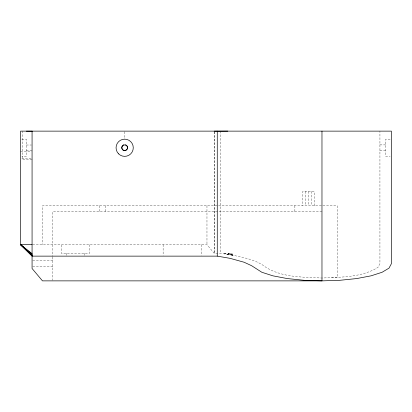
<?xml version="1.0" encoding="UTF-8"?>
<svg xmlns="http://www.w3.org/2000/svg" width="412" height="412" viewBox="0 0 412 412"><rect width="100%" height="100%" fill="white"/><g stroke="black" fill="none" stroke-linecap="round" stroke-linejoin="round"><path stroke-width="0.31" stroke-dasharray="2.06 1.54" d="M224.447 253.885L224.839 253.375C238.744 257.011 254.317 258.175 265.992 267.383C282.539 277.611 303.17 277.075 321.973 278.028C340.776 277.075 361.406 277.611 377.959 267.383L379.931 263.665L379.931 131.129M21.872 139.153L26.332 139.153L26.332 156.359L21.872 156.359M390.128 139.153L385.668 139.153L385.668 156.359L390.128 156.359M379.931 144.89L385.668 144.89M26.332 145.014L31.43 145.014M379.931 150.622L385.668 150.622M26.332 150.746L32.069 150.746M20.6 151.693L31.451 151.693M21.872 158.651L31.43 158.651M32.069 159.799L22.835 159.799L22.835 131.129M321.973 211.485L52.798 211.485L52.798 256.46M32.666 244.661L206.968 244.661L214.168 253.287L220.446 253.287L232.935 255.27L228.006 253.437L232.935 254.055M32.728 260.456L52.798 260.456M32.728 266.765L52.798 266.765M331.552 277.719L337.284 277.719L337.284 205.753L42.477 205.753L42.477 244.661M232.935 255.27L224.643 253.632L228.006 254.42M232.935 255.136L228.006 253.437L232.935 254.508M228.006 253.437L232.935 254.874M314.155 205.753L314.155 191.415L302.686 191.415L302.686 205.753M311.575 191.415L311.575 205.753M308.418 191.415L308.418 205.753M305.266 191.415L305.266 205.753M294.863 205.753L294.863 211.485M220.446 131.129L220.446 253.287M214.446 131.768L214.446 253.287M214.168 131.825L214.168 253.287M206.968 205.753L206.968 244.661M201.319 244.661L201.319 255.497M163.131 244.661L163.131 255.497M124.666 131.747L124.666 139.153M105.554 205.753L105.554 211.485M99.822 205.753L99.822 211.485M89.615 244.666L89.615 253.267L61.228 253.267L61.228 244.666M84.336 253.267L84.336 255.558M66.507 253.267L66.507 256.13M52.798 257.103L52.798 280.232"/><path stroke-width="0.62" d="M214.168 131.181L217.268 131.129L217.268 256.13L230.148 258.36L244.069 262.233L251.531 265.658L261.847 272.27L272.883 275.834L287.262 278.569L304.005 280.289L321.973 280.871L339.941 280.289L356.689 278.569L371.068 275.834L382.099 272.27L389.036 268.119L391.4 263.665L391.4 131.129L20.6 131.129L20.6 244.661L32.069 256.13L217.268 256.13M217.268 131.181L227.81 131.129M32.069 244.661L20.6 244.661L32.069 255.94M32.069 131.181L26.332 131.181M32.069 253.663L20.6 244.661L32.069 255.564M32.069 254.384L20.6 244.661L32.069 255.033M321.973 131.129L321.973 280.871L42.477 280.871L32.069 268.5L32.069 131.129M125.408 144.782A2.869 2.869 0 0 1 127.267 148.763A2.869 2.869 0 0 1 123.023 149.896A2.869 2.869 0 0 1 122.642 145.524M123.234 145.065A2.869 2.869 0 0 1 123.924 144.782M123.234 150.287A2.869 2.869 0 0 0 127.535 147.805A2.869 2.869 0 0 0 123.234 145.323A2.869 2.869 0 0 0 123.234 150.287M118.584 153.841A8.601 8.601 0 0 0 132.978 149.983A8.601 8.601 0 0 0 122.441 139.447A8.601 8.601 0 0 0 118.584 153.841"/></g></svg>
